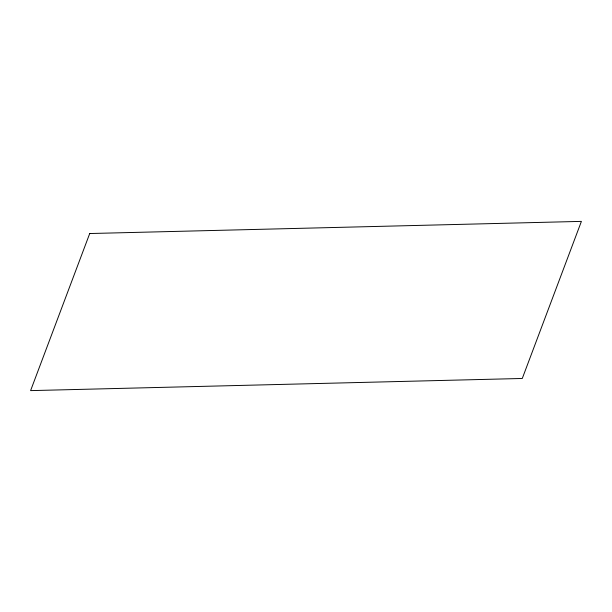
<?xml version="1.0" encoding="UTF-8"?>
<svg xmlns="http://www.w3.org/2000/svg" width="612" height="612" viewBox="0 0 612 612"><rect width="100%" height="100%" fill="white"/><g stroke="black" fill="none" stroke-linecap="round" stroke-linejoin="round"><path stroke-width="0.92" d="M89.719 233.532L30.6 390.617L522.281 378.468L581.4 221.383L89.719 233.532"/></g></svg>
